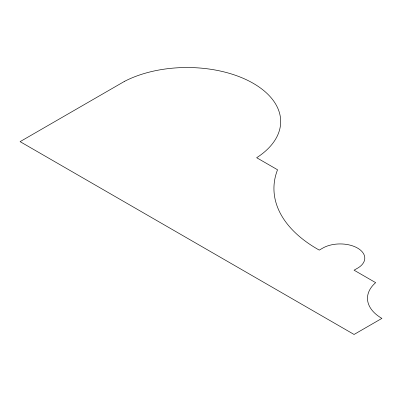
<?xml version="1.0" encoding="UTF-8"?>
<svg xmlns="http://www.w3.org/2000/svg" width="402" height="402" viewBox="0 0 402 402"><rect width="100%" height="100%" fill="white"/><g stroke="black" fill="none" stroke-linecap="round" stroke-linejoin="round"><path stroke-width="0.6" d="M124.464 81.39L20.1 141.645L354.072 334.464L381.9 318.394A49.2 28.406 0 0 1 375.644 282.646L354.072 270.189L356.705 268.672A24.617 14.211 0 0 0 357.83 248.245A24.617 14.211 0 0 0 322.434 248.285L319.278 250.104A148.227 85.576 0 0 1 277.536 169.765L256.662 157.715A93.606 54.044 0 0 0 253.275 83.35A93.606 54.044 0 0 0 124.464 81.39"/></g></svg>
